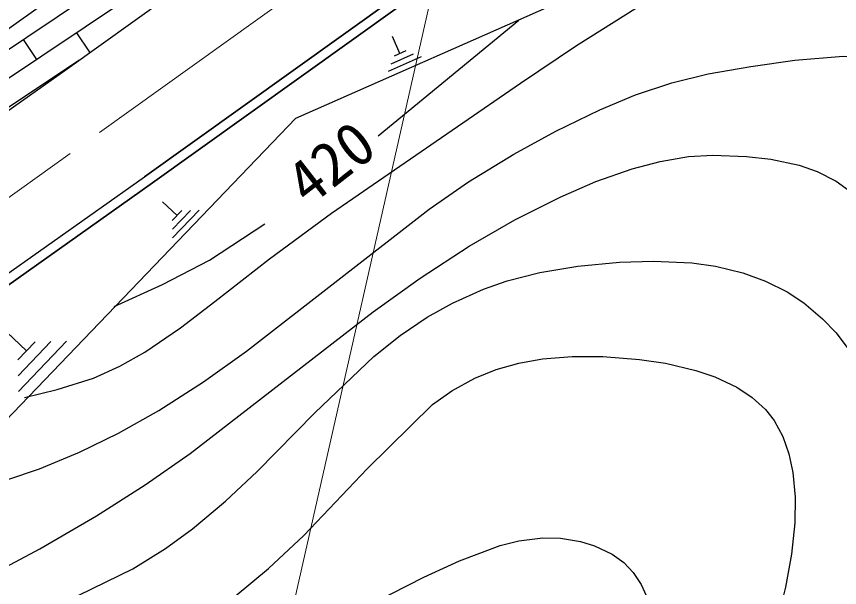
# Model space of a CAD drawing. Units: millimetres, scale not verified. Extents: x 40000 to 680000, y 20000 to 380000.
# Drawn here: x 288592 to 322848, y 290410 to 314188 of the extents above; entities that cross this region are included whole.
import ezdxf
from ezdxf.enums import TextEntityAlignment as Align

# ---------------------------------------------------------------- set-up
doc = ezdxf.new("R2010")
doc.units = ezdxf.units.MM
doc.header["$LTSCALE"] = 1000
doc.linetypes.add('CHAIN', pattern=[18.5, 12, -1.5, 3.5, -1.5])
for name, color, linetype, lineweight in [('M-BGD', 7, 'Continuous', 25), ('M-BMK', 2, 'CHAIN', 13), ('M-STR-HTXT', 7, 'Continuous', 13)]:
    doc.layers.add(name, color=color, linetype=linetype, lineweight=lineweight)
doc.styles.add('ＭＳ ゴシック', font='')
doc.styles.get('ＭＳ ゴシック').set_extended_font_data('MS Gothic')

msp = doc.modelspace()

# ---------------------------------------------------------------- linework, layer by layer
at = {"layer": 'M-BGD'}
for p, q in [((268669, 299689), (313744, 331887)), ((314648, 330494), (268655, 299669)), ((315190, 329654), (267192, 297485)), ((290697, 312012), (301094, 319457)), ((290697, 312012), (301094, 319457)), ((300219, 309957), (321799, 319477)), ((304302, 314949), (293919, 307514)), ((293919, 307514), (304302, 314949)), ((304536, 314622), (294152, 307186)), ((294152, 307186), (304536, 314622)), ((294152, 307186), (304536, 314622)), ((303645, 309216), (309497, 314034)), ((291649, 312694), (291103, 313510)), ((289441, 312396), (288884, 313227)), ((304553, 312644), (304238, 313358)), ((304800, 312753), (304306, 312535)), ((305433, 312508), (304061, 311902)), ((304183, 312219), (305117, 312630)), ((291183, 312360), (265730, 295301)), ((269906, 297297), (290697, 312012)), ((269906, 297297), (290697, 312012)), ((290020, 311533), (289998, 311566)), ((287380, 296575), (300219, 309957)), ((271735, 291805), (293919, 307514)), ((271735, 291805), (293919, 307514)), ((294152, 307186), (272017, 291512)), ((272017, 291512), (294152, 307186)), ((272017, 291512), (294152, 307186)), ((295275, 305899), (294674, 306475)), ((295474, 306107), (295075, 305691)), ((295083, 305329), (295836, 306115)), ((296198, 306122), (295090, 304967)), ((289005, 300261), (287917, 301305)), ((289367, 300638), (288644, 299884)), ((288658, 299228), (290023, 300651)), ((290679, 300665), (288671, 298572))]:
    msp.add_line(p, q, dxfattribs=at)
for points in [[(288921, 298321), (290287, 298649), (291797, 299128), (292889, 299622), (293936, 300217), (295414, 301221), (296844, 302314), (299123, 304103), (301705, 305993), (309576, 311414), (311897, 312983), (314440, 314573), (316188, 315518), (317997, 316374), (319581, 317037), (321160, 317584), (322778, 317969)], [(283532, 293744), (285879, 294268), (288195, 294892), (289557, 295357), (291222, 296045), (292841, 296838), (294520, 297786), (296373, 298974), (298167, 300252), (305769, 306164), (307412, 307299), (309286, 308454), (311044, 309416), (312872, 310302), (314351, 310918), (315867, 311428), (317381, 311793), (319156, 312107), (320982, 312368), (322992, 312540), (326320, 312511)], [(285098, 289757), (287086, 290703), (289561, 292025), (291917, 293400), (293946, 294683), (295827, 295990), (303439, 301891), (305391, 303288), (307430, 304621), (309335, 305713), (311219, 306669), (312698, 307314), (314215, 307849), (315377, 308153), (316561, 308352), (317572, 308412), (318976, 308361), (319983, 308243), (321165, 307990), (321918, 307730), (322701, 307326), (323513, 306748)], [(292661, 302114), (294669, 303033), (296623, 304042), (298931, 305559)], [(289475, 289257), (293440, 291189), (294788, 292033), (295920, 292854), (297297, 294004), (298613, 295239), (301009, 297683), (303471, 300034), (304563, 300907), (305691, 301670), (306743, 302256), (308026, 302833), (309018, 303186), (310370, 303530), (311949, 303788), (313694, 303953), (315099, 303999), (316698, 303929), (317691, 303794), (318823, 303517), (319765, 303171), (320663, 302719), (321365, 302259), (322141, 301604), (322701, 301014), (323314, 300203)], [(297697, 290058), (299079, 291203), (300557, 292573), (303188, 295349), (305909, 298029), (306714, 298606), (307662, 299134), (308558, 299495), (309502, 299758), (310488, 299932), (311721, 300032), (313000, 300026), (314519, 299910), (315609, 299749), (316871, 299451), (317663, 299180), (318569, 298748), (319210, 298323), (319760, 297820), (320122, 297360), (320484, 296701), (320742, 295976), (320907, 295197), (320999, 294169), (320983, 293102), (320849, 291806), (320602, 290425), (320198, 288811)], [(301469, 288767), (305553, 290843), (307035, 291525), (308720, 292165), (309497, 292361), (310505, 292482), (311235, 292466), (312061, 292334), (312656, 292153), (313389, 291800), (313870, 291448), (314262, 291036), (314594, 290543), (314929, 289806)]]:
    msp.add_lwpolyline(points, dxfattribs=at)
at = {"layer": 'M-BMK'}
msp.add_line((316831, 327130), (271914, 294903), dxfattribs=at)
at = {"layer": 'M-STR-HTXT'}
msp.add_line((306229, 316717), (295212, 267974), dxfattribs=at)

# ---------------------------------------------------------------- texts
at = {"layer": 'M-BGD', "style": 'ＭＳ ゴシック'}
msp.add_text('420', height=1833, rotation=37.88, dxfattribs=at).set_placement((301093, 305797), align=Align.BOTTOM_LEFT)

doc.saveas('drawing.dxf')
